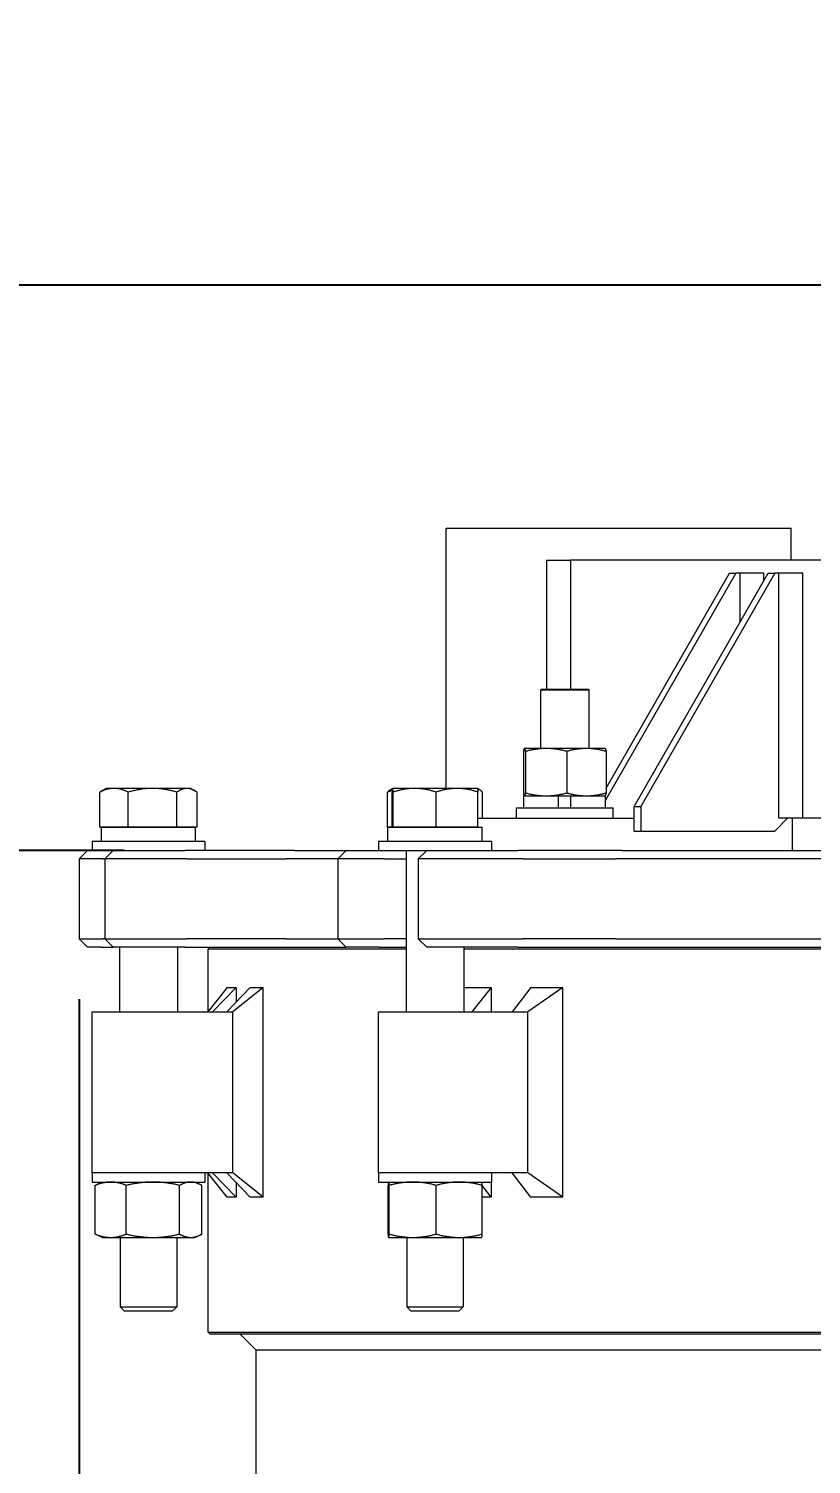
# Model space of a CAD drawing. Header units: inches. Extents: x 19 to 503, y 7 to 322.
# Drawn here: x 70.93 to 83.06, y 131.48 to 153.74 of the extents above; entities that cross this region are included whole.
import ezdxf

# ---------------------------------------------------------------- set-up
doc = ezdxf.new("R2010")
doc.units = ezdxf.units.IN
doc.header["$LTSCALE"] = 15
doc.header["$MEASUREMENT"] = 0
doc.linetypes.add('DASHED_SPACE', pattern=[0.2067, 0.1654, -0.0413])
for name, color, linetype, lineweight in [('Dimension (ANSI)', 7, 'Continuous', 25), ('Sketch Geometry (ANSI)', 7, 'Continuous', 25), ('Symbol (ANSI)', 7, 'Continuous', 25), ('Visible (ANSI)', 7, 'Continuous', 50)]:
    doc.layers.add(name, color=color, linetype=linetype, lineweight=lineweight)
doc.styles.add('MEMCOR Medium', font='arial.ttf')
doc.dimstyles.new('Default (ANSI)', dxfattribs={"dimscale": 15, "dimtxt": 0.15, "dimasz": 0.098425, "dimexe": 0.125, "dimexo": 0.0625, "dimgap": 0.031496, "dimtad": 0, "dimtih": 1, "dimtoh": 1, "dimdec": 4, "dimrnd": 1e-08, "dimzin": 3, "dimdsep": 46, "dimlunit": 5, "dimtxsty": 'MEMCOR Medium', "dimcen": 0.09, "dimdle": 0.393701, "dimclrd": 256, "dimclre": 256, "dimclrt": 256, "dimadec": 0, "dimazin": 1, "dimtfac": 0.8, "dimtofl": 0, "dimtmove": 0, "dimatfit": 3, "dimfxl": 1, "dimfrac": 1, "dimtolj": 1, "dimtzin": 4, "dimlwd": -1, "dimlwe": -1, "dimarcsym": 0})
doc.dimstyles.new('Default (ANSI)$7', dxfattribs={"dimscale": 15, "dimtxt": 0.15, "dimasz": 0.098425, "dimexe": 0.125, "dimexo": 0.0625, "dimgap": 0.031496, "dimtad": 0, "dimtih": 1, "dimtoh": 1, "dimdec": 4, "dimrnd": 1e-08, "dimzin": 3, "dimdsep": 46, "dimlunit": 5, "dimtxsty": 'MEMCOR Medium', "dimcen": 0.09, "dimdle": 0.393701, "dimclrd": 256, "dimclre": 256, "dimclrt": 256, "dimadec": 0, "dimazin": 1, "dimtfac": 0.8, "dimtofl": 0, "dimtmove": 0, "dimatfit": 3, "dimfxl": 1, "dimfrac": 1, "dimtolj": 1, "dimtzin": 4, "dimlwd": -1, "dimlwe": -1, "dimarcsym": 0})
doc.dimstyles.new('Default (ANSI)-01', dxfattribs={"dimscale": 15, "dimtxt": 0.15, "dimasz": 0.098425, "dimexe": 0.125, "dimexo": 0.0625, "dimgap": 0.031496, "dimtad": 0, "dimtih": 1, "dimtoh": 1, "dimdec": 4, "dimrnd": 1e-08, "dimzin": 3, "dimdsep": 46, "dimlunit": 5, "dimtxsty": 'MEMCOR Medium', "dimcen": 0.09, "dimdle": 0.393701, "dimclrd": 256, "dimclre": 256, "dimclrt": 256, "dimadec": 0, "dimazin": 1, "dimtfac": 0.8, "dimtofl": 0, "dimtmove": 0, "dimatfit": 3, "dimfxl": 1, "dimfrac": 1, "dimtolj": 1, "dimtzin": 4, "dimlwd": -1, "dimlwe": -1, "dimarcsym": 0})

# ---------------------------------------------------------------- blocks, each defined once
blk = doc.blocks.new('*D20')
at = {"layer": 'Defpoints', "color": 0, "transparency": 16777216}
for p in [(71.708, 139.624), (118.704, 139.624), (118.704, 129.231)]:
    blk.add_point(p, dxfattribs=at)
at = {"layer": 'Dimension (ANSI)', "transparency": 16777216}
for p, q in [((71.708, 138.687), (71.708, 127.356)), ((118.704, 138.687), (118.704, 127.356)), ((73.184, 129.231), (117.227, 129.231)), ((118.704, 129.231), (120.18, 129.231))]:
    blk.add_line(p, q, dxfattribs=at)
for points in [[(73.184, 129.477), (73.184, 128.985), (71.708, 129.231)], [(117.227, 129.477), (117.227, 128.985), (118.704, 129.231)]]:
    blk.add_solid(points, dxfattribs=at)
at = {"layer": 'Dimension (ANSI)', "transparency": 16777216, "char_height": 2.25, "attachment_point": 5, "style": 'MEMCOR Medium'}
for s, insert in [('\\A1; 47 in', (129.179, 130.829)), ('\\A1;[1193.7 mm]', (129.179, 127.316))]:
    blk.add_mtext(s, dxfattribs=dict(at, insert=insert))
blk = doc.blocks.new('*D21')
at = {"layer": 'Defpoints', "color": 0, "transparency": 16777216}
for p in [(30.794, 149.759), (94.631, 149.759), (74.899, 44.987)]:
    blk.add_point(p, dxfattribs=at)
at = {"layer": 'Dimension (ANSI)', "transparency": 16777216}
for p, q in [((93.693, 149.759), (28.919, 149.759)), ((30.794, 148.283), (30.794, 113.322)), ((30.794, 46.464), (30.794, 104.871)), ((73.962, 44.987), (28.919, 44.987))]:
    blk.add_line(p, q, dxfattribs=at)
for points in [[(30.547, 148.283), (31.04, 148.283), (30.794, 149.759)], [(30.547, 46.464), (31.04, 46.464), (30.794, 44.987)]]:
    blk.add_solid(points, dxfattribs=at)
at = {"layer": 'Dimension (ANSI)', "transparency": 16777216, "char_height": 2.25, "attachment_point": 5, "style": 'MEMCOR Medium'}
for s, insert in [('\\A1; 104{\\H0.8x;\\S3#4;} in', (30.794, 111.408)), ('\\A1;[2661.2 mm]', (30.794, 107.182))]:
    blk.add_mtext(s, dxfattribs=dict(at, insert=insert))
blk = doc.blocks.new('*D22')
at = {"layer": 'Defpoints', "color": 0, "transparency": 16777216}
for p in [(73.347, 140.994), (43.308, 44.987), (74.899, 44.987)]:
    blk.add_point(p, dxfattribs=at)
at = {"layer": 'Dimension (ANSI)', "transparency": 16777216}
for p, q in [((72.409, 140.994), (41.433, 140.994)), ((43.308, 139.518), (43.308, 89.802)), ((43.308, 46.464), (43.308, 82.73)), ((73.962, 44.987), (41.433, 44.987))]:
    blk.add_line(p, q, dxfattribs=at)
for points in [[(43.062, 139.518), (43.554, 139.518), (43.308, 140.994)], [(43.062, 46.464), (43.554, 46.464), (43.308, 44.987)]]:
    blk.add_solid(points, dxfattribs=at)
at = {"layer": 'Dimension (ANSI)', "transparency": 16777216, "char_height": 2.25, "attachment_point": 5, "style": 'MEMCOR Medium'}
for s, insert in [('\\A1; 96 in', (43.308, 87.887)), ('\\A1;[2438.6 mm]', (43.308, 84.352))]:
    blk.add_mtext(s, dxfattribs=dict(at, insert=insert))
blk = doc.blocks.new('*D24')
at = {"layer": 'Defpoints', "color": 0, "transparency": 16777216}
for p in [(46.725, 165.759), (46.725, 149.759), (54.82, 149.759)]:
    blk.add_point(p, dxfattribs=at)
at = {"layer": 'Dimension (ANSI)', "transparency": 16777216}
for p, q in [((54.82, 164.283), (54.82, 161.276)), ((54.82, 151.236), (54.82, 154.243))]:
    blk.add_line(p, q, dxfattribs=at)
for points in [[(54.574, 164.283), (55.066, 164.283), (54.82, 165.759)], [(54.574, 151.236), (55.066, 151.236), (54.82, 149.759)]]:
    blk.add_solid(points, dxfattribs=at)
at = {"layer": 'Dimension (ANSI)', "transparency": 16777216, "insert": (54.82, 157.759), "char_height": 2.25, "attachment_point": 5, "style": 'MEMCOR Medium'}
blk.add_mtext('\\A1;\\fArial|b0|i0;\\H2.2500;16 in [406.4 mm]\\P\\fArial|b0|i0;\\H2.2500; MIN. FOR TANK HEAD REMOVAL', dxfattribs=at)

msp = doc.modelspace()

# ---------------------------------------------------------------- linework, layer by layer
at = {"layer": 'Sketch Geometry (ANSI)', "linetype": 'DASHED_SPACE', "ltscale": 1.147418}
msp.add_line((128.102106, 149.75937), (32.047706, 149.75937), dxfattribs=at)
at = {"layer": 'Visible (ANSI)', "linetype": 'Continuous', "lineweight": 18}
for p, q in [((77.399865, 145.99437), (78.181315, 145.99437)), ((77.399865, 141.957999), (77.399865, 145.99437)), ((78.181315, 145.99437), (81.400933, 145.99437)), ((81.400933, 145.99437), (82.373948, 145.99437)), ((82.373948, 145.99437), (82.736793, 145.99437)), ((82.736793, 145.99437), (82.742329, 145.99437)), ((82.742329, 145.49437), (82.742329, 145.99437)), ((78.950483, 145.49437), (79.323694, 145.49437)), ((78.950483, 145.49437), (78.950483, 143.49437)), ((83.473869, 145.49437), (79.323694, 145.49437)), ((79.323694, 145.49437), (79.323694, 143.49437)), ((81.888172, 145.29437), (79.867939, 141.773177)), ((79.876503, 141.962893), (81.78789, 145.29437)), ((80.312662, 141.67437), (82.389585, 145.29437)), ((82.489867, 145.29437), (80.412945, 141.67437)), ((81.78789, 145.29437), (81.888172, 145.29437)), ((81.954301, 145.29437), (81.888172, 145.29437)), ((82.323127, 145.29437), (81.954301, 145.29437)), ((81.954301, 144.535686), (81.954301, 145.29437)), ((82.323127, 145.178537), (82.323127, 145.29437)), ((82.389585, 145.29437), (82.489867, 145.29437)), ((82.555996, 145.29437), (82.489867, 145.29437)), ((82.924822, 145.29437), (82.555996, 145.29437)), ((82.555996, 141.49437), (82.555996, 145.29437)), ((82.924822, 141.49437), (82.924822, 145.29437)), ((78.872939, 143.49437), (78.860439, 143.48187)), ((79.610439, 143.48187), (78.860439, 143.48187)), ((78.860439, 143.48187), (78.860439, 142.57637)), ((78.872939, 143.49437), (79.597939, 143.49437)), ((79.597939, 143.49437), (79.610439, 143.48187)), ((79.610439, 143.48187), (79.610439, 142.57637)), ((78.594374, 142.531284), (78.594374, 141.887456)), ((78.610439, 142.57637), (78.609765, 142.576056)), ((78.611111, 142.57637), (78.610439, 142.57637)), ((78.948381, 142.57637), (78.611111, 142.57637)), ((78.627848, 142.531284), (78.627848, 141.887456)), ((79.572708, 142.57637), (78.948381, 142.57637)), ((79.268913, 142.531284), (79.268913, 141.887456)), ((79.860439, 142.57637), (79.572708, 142.57637)), ((79.860439, 142.57637), (79.861112, 142.576056)), ((79.876503, 142.531284), (79.876503, 141.887456)), ((72.030515, 141.353999), (72.030515, 141.899407)), ((72.128422, 141.957999), (72.063913, 141.920754)), ((72.250828, 141.957999), (72.128422, 141.957999)), ((72.848095, 141.957999), (72.250828, 141.957999)), ((72.471141, 141.353999), (72.471141, 141.899407)), ((73.381689, 141.957999), (72.848095, 141.957999)), ((73.225048, 141.353999), (73.225048, 141.899407)), ((73.440422, 141.957999), (73.381689, 141.957999)), ((73.440422, 141.957999), (73.504932, 141.920754)), ((73.538329, 141.353999), (73.538329, 141.899407)), ((76.49073, 141.353999), (76.49073, 141.899407)), ((76.569094, 141.957904), (76.543303, 141.943013)), ((76.560935, 141.353999), (76.560935, 141.899407)), ((76.569259, 141.957999), (76.569094, 141.957904)), ((76.569424, 141.957999), (76.569259, 141.957999)), ((76.910074, 141.957999), (76.569424, 141.957999)), ((76.577912, 141.353999), (76.577912, 141.899407)), ((77.56591, 141.957999), (76.910074, 141.957999)), ((77.242236, 141.353999), (77.242236, 141.899407)), ((77.881259, 141.957999), (77.56591, 141.957999)), ((77.881259, 141.957999), (77.881424, 141.957904)), ((77.881424, 141.957904), (77.907215, 141.943013)), ((77.889583, 141.353999), (77.889583, 141.899407)), ((77.959787, 141.49437), (77.959787, 141.899407)), ((78.602939, 141.84237), (79.141439, 141.84237)), ((78.602939, 141.65437), (78.602939, 141.84237)), ((78.610439, 141.84237), (78.609765, 141.842684)), ((79.141439, 141.84237), (79.329439, 141.84237)), ((79.141439, 141.65437), (79.141439, 141.84237)), ((79.329439, 141.65437), (79.329439, 141.84237)), ((79.329439, 141.84237), (79.867939, 141.84237)), ((79.860439, 141.84237), (79.861112, 141.842684)), ((79.867939, 141.65437), (79.867939, 141.84237)), ((78.485439, 141.65437), (79.985439, 141.65437)), ((78.485439, 141.49437), (78.485439, 141.65437)), ((79.985439, 141.49437), (79.985439, 141.65437)), ((80.312662, 141.67437), (80.412945, 141.67437)), ((80.312662, 141.29437), (80.312662, 141.67437)), ((80.412945, 141.67437), (80.412945, 141.29437)), ((72.250828, 141.353999), (72.030515, 141.353999)), ((72.054922, 141.353995), (73.513922, 141.353995)), ((72.054922, 141.134995), (72.054922, 141.353995)), ((72.128422, 141.353999), (72.128422, 141.353995)), ((72.471141, 141.353999), (72.250828, 141.353999)), ((72.848095, 141.353999), (72.471141, 141.353999)), ((73.225048, 141.353999), (72.848095, 141.353999)), ((73.381689, 141.353999), (73.225048, 141.353999)), ((73.538329, 141.353999), (73.381689, 141.353999)), ((73.440422, 141.353999), (73.440422, 141.353995)), ((73.513922, 141.134995), (73.513922, 141.353995)), ((76.560935, 141.353999), (76.49073, 141.353999)), ((76.495759, 141.353995), (77.954759, 141.353995)), ((76.495759, 141.134995), (76.495759, 141.353995)), ((76.569424, 141.353999), (76.560935, 141.353999)), ((76.569259, 141.353999), (76.569259, 141.353995)), ((76.577912, 141.353999), (76.569424, 141.353999)), ((76.910074, 141.353999), (76.577912, 141.353999)), ((77.242236, 141.353999), (76.910074, 141.353999)), ((77.56591, 141.353999), (77.242236, 141.353999)), ((77.889583, 141.353999), (77.56591, 141.353999)), ((77.881259, 141.353999), (77.881259, 141.353995)), ((77.889583, 141.49437), (78.069329, 141.49437)), ((77.954759, 141.134995), (77.954759, 141.353995)), ((78.069329, 141.49437), (78.659451, 141.49437)), ((78.659451, 141.49437), (80.312662, 141.49437)), ((82.489867, 141.29437), (82.685803, 141.49437)), ((82.759165, 141.49437), (82.555996, 141.49437)), ((83.862272, 141.49437), (82.759165, 141.49437)), ((82.759165, 141.49437), (82.759165, 140.99437)), ((73.659422, 141.134995), (71.909422, 141.134995)), ((71.909422, 141.134995), (71.909422, 140.99437)), ((73.659422, 141.134995), (73.659422, 140.99437)), ((78.100259, 141.134995), (76.350259, 141.134995)), ((76.350259, 141.134995), (76.350259, 140.99437)), ((78.100259, 141.134995), (78.100259, 140.99437)), ((80.312662, 141.29437), (80.412945, 141.29437)), ((80.412945, 141.29437), (82.489867, 141.29437)), ((71.838041, 140.99437), (71.708041, 140.86437)), ((71.838041, 140.99437), (71.8522, 140.99437)), ((71.8522, 140.99437), (71.904982, 140.99437)), ((71.904982, 140.99437), (71.909422, 140.99437)), ((71.909422, 140.99437), (72.236544, 140.99437)), ((72.236544, 140.99437), (72.106544, 140.86437)), ((72.236544, 140.99437), (72.240459, 140.99437)), ((72.240459, 140.99437), (72.314172, 140.99437)), ((72.314172, 140.99437), (73.346676, 140.99437)), ((74.312473, 140.99437), (73.346676, 140.99437)), ((75.046957, 140.99437), (74.312473, 140.99437)), ((75.046957, 140.99437), (75.848964, 140.99437)), ((75.848964, 140.99437), (75.718964, 140.86437)), ((75.848964, 140.99437), (76.015703, 140.99437)), ((76.015703, 140.99437), (76.184525, 140.99437)), ((76.184525, 140.99437), (76.350259, 140.99437)), ((76.350259, 140.99437), (77.095908, 140.99437)), ((76.777759, 140.99437), (76.777759, 138.49437)), ((77.095908, 140.99437), (76.965908, 140.86437)), ((77.095908, 140.99437), (77.124511, 140.99437)), ((77.124511, 140.99437), (77.310119, 140.99437)), ((77.310119, 140.99437), (78.50838, 140.99437)), ((79.282888, 140.99437), (78.50838, 140.99437)), ((80.120414, 140.99437), (79.282888, 140.99437)), ((80.120414, 140.99437), (83.521439, 140.99437)), ((71.724316, 140.86437), (71.708041, 140.86437)), ((71.708041, 140.86437), (71.708041, 139.62437)), ((71.777387, 140.86437), (71.724316, 140.86437)), ((72.078393, 140.86437), (71.777387, 140.86437)), ((72.078393, 140.86437), (72.106544, 140.86437)), ((72.114701, 140.86437), (72.106544, 140.86437)), ((72.106544, 140.86437), (72.106544, 139.62437)), ((72.188817, 140.86437), (72.114701, 140.86437)), ((73.375604, 140.86437), (72.188817, 140.86437)), ((73.375604, 140.86437), (74.341401, 140.86437)), ((74.341401, 140.86437), (74.924324, 140.86437)), ((75.718964, 140.86437), (74.924324, 140.86437)), ((75.910618, 140.86437), (75.718964, 140.86437)), ((75.718964, 140.86437), (75.718964, 139.62437)), ((76.080365, 140.86437), (75.910618, 140.86437)), ((76.436546, 140.86437), (76.080365, 140.86437)), ((76.436546, 140.86437), (76.777759, 140.86437)), ((77.025498, 140.86437), (76.965908, 140.86437)), ((76.965908, 140.86437), (76.965908, 139.62437)), ((77.212122, 140.86437), (77.025498, 140.86437)), ((78.589433, 140.86437), (77.212122, 140.86437)), ((78.589433, 140.86437), (79.363942, 140.86437)), ((79.363942, 140.86437), (80.028645, 140.86437)), ((83.391439, 140.86437), (80.028645, 140.86437)), ((71.708041, 139.62437), (71.724316, 139.62437)), ((71.838041, 139.49437), (71.708041, 139.62437)), ((71.724316, 139.62437), (71.777387, 139.62437)), ((71.777387, 139.62437), (72.078393, 139.62437)), ((72.106544, 139.62437), (72.078393, 139.62437)), ((72.106544, 139.62437), (72.114701, 139.62437)), ((72.236544, 139.49437), (72.106544, 139.62437)), ((72.114701, 139.62437), (72.188817, 139.62437)), ((72.188817, 139.62437), (73.375604, 139.62437)), ((74.341401, 139.62437), (73.375604, 139.62437)), ((74.924324, 139.62437), (74.341401, 139.62437)), ((74.924324, 139.62437), (75.718964, 139.62437)), ((75.718964, 139.62437), (75.910618, 139.62437)), ((75.848964, 139.49437), (75.718964, 139.62437)), ((75.910618, 139.62437), (76.080365, 139.62437)), ((76.080365, 139.62437), (76.436546, 139.62437)), ((76.777759, 139.62437), (76.436546, 139.62437)), ((76.965908, 139.62437), (77.025498, 139.62437)), ((77.095908, 139.49437), (76.965908, 139.62437)), ((77.025498, 139.62437), (77.212122, 139.62437)), ((77.212122, 139.62437), (78.589433, 139.62437)), ((79.363942, 139.62437), (78.589433, 139.62437)), ((80.028645, 139.62437), (79.363942, 139.62437)), ((80.028645, 139.62437), (83.391439, 139.62437)), ((71.8522, 139.49437), (71.838041, 139.49437)), ((71.904982, 139.49437), (71.8522, 139.49437)), ((72.049465, 139.49437), (71.904982, 139.49437)), ((72.049465, 139.49437), (72.236544, 139.49437)), ((72.240459, 139.49437), (72.236544, 139.49437)), ((72.314172, 139.49437), (72.240459, 139.49437)), ((73.346676, 139.49437), (72.314172, 139.49437)), ((72.336922, 139.49437), (72.336922, 138.49437)), ((73.231922, 139.49437), (73.231922, 138.49437)), ((73.346676, 139.49437), (74.312473, 139.49437)), ((73.738249, 139.49437), (73.706999, 139.46312)), ((76.777759, 139.46312), (73.706999, 139.46312)), ((73.706999, 138.499421), (73.706999, 139.46312)), ((74.312473, 139.49437), (74.846918, 139.49437)), ((74.846918, 139.49437), (75.848964, 139.49437)), ((76.015703, 139.49437), (75.848964, 139.49437)), ((76.184525, 139.49437), (76.015703, 139.49437)), ((76.355492, 139.49437), (76.184525, 139.49437)), ((76.355492, 139.49437), (76.777759, 139.49437)), ((77.124511, 139.49437), (77.095908, 139.49437)), ((77.310119, 139.49437), (77.124511, 139.49437)), ((78.50838, 139.49437), (77.310119, 139.49437)), ((77.672759, 139.49437), (77.672759, 138.49437)), ((84.77987, 139.46312), (77.672759, 139.46312)), ((78.50838, 139.49437), (79.282888, 139.49437)), ((79.282888, 139.49437), (79.817696, 139.49437)), ((79.817696, 139.49437), (83.521439, 139.49437)), ((74.003361, 138.869162), (73.70295, 138.49437)), ((74.142142, 138.869162), (73.774899, 138.49437)), ((74.36085, 138.869162), (73.99742, 138.49437)), ((74.003361, 138.869162), (74.142142, 138.869162)), ((74.559571, 138.869162), (74.092362, 138.49437)), ((74.142142, 138.869162), (74.142142, 138.643617)), ((74.36085, 138.869162), (74.559571, 138.869162)), ((74.559571, 135.619578), (74.559571, 138.869162)), ((77.672759, 138.869162), (78.095358, 138.869162)), ((78.095358, 138.869162), (77.797038, 138.49437)), ((78.095358, 138.869162), (78.095358, 138.49437)), ((78.708164, 138.869162), (78.420528, 138.49437)), ((79.205027, 138.869162), (78.663557, 138.49437)), ((78.708164, 138.869162), (79.205027, 138.869162)), ((79.205027, 135.619578), (79.205027, 138.869162)), ((71.909422, 138.49437), (72.979128, 138.49437)), ((71.909422, 135.99437), (71.909422, 138.49437)), ((72.979128, 138.49437), (74.092362, 138.49437)), ((74.092362, 135.99437), (74.092362, 138.49437)), ((76.350259, 138.49437), (77.770812, 138.49437)), ((76.350259, 135.99437), (76.350259, 138.49437)), ((77.770812, 138.49437), (78.663557, 138.49437)), ((78.663557, 135.99437), (78.663557, 138.49437)), ((72.979128, 135.99437), (71.909422, 135.99437)), ((72.979128, 135.99437), (71.909422, 135.99437)), ((71.909422, 135.99437), (71.909422, 135.853745)), ((71.909422, 135.853745), (73.659422, 135.853745)), ((71.958113, 135.046612), (71.958113, 135.801878)), ((72.065422, 135.853745), (71.994718, 135.820775)), ((72.441055, 135.046612), (72.441055, 135.801878)), ((74.092362, 135.99437), (72.979128, 135.99437)), ((73.267365, 135.046612), (73.267365, 135.801878)), ((73.503422, 135.853745), (73.574127, 135.820775)), ((73.610732, 135.046612), (73.610732, 135.801878)), ((73.659422, 135.99437), (73.659422, 135.853745)), ((74.003361, 135.619578), (73.70295, 135.99437)), ((73.706999, 133.52562), (73.706999, 135.989319)), ((74.142142, 135.619578), (73.774899, 135.99437)), ((74.36085, 135.619578), (73.99742, 135.99437)), ((74.559571, 135.619578), (74.092362, 135.99437)), ((74.142142, 135.845123), (74.142142, 135.619578)), ((77.770812, 135.99437), (76.350259, 135.99437)), ((77.770812, 135.99437), (76.350259, 135.99437)), ((76.350259, 135.99437), (76.350259, 135.853745)), ((76.350259, 135.853745), (78.100259, 135.853745)), ((76.497135, 135.046612), (76.497135, 135.801878)), ((76.506259, 135.853745), (76.506078, 135.853661)), ((76.515743, 135.046612), (76.515743, 135.801878)), ((77.243867, 135.046612), (77.243867, 135.801878)), ((78.663557, 135.99437), (77.770812, 135.99437)), ((77.944259, 135.853745), (77.944439, 135.853661)), ((77.953382, 135.046612), (77.953382, 135.801878)), ((78.095358, 135.619578), (77.953382, 135.797948)), ((78.095358, 135.853745), (78.095358, 135.619578)), ((78.100259, 135.99437), (78.100259, 135.853745)), ((78.708164, 135.619578), (78.420528, 135.99437)), ((79.205027, 135.619578), (78.663557, 135.99437)), ((74.142142, 135.619578), (74.003361, 135.619578)), ((74.559571, 135.619578), (74.36085, 135.619578)), ((78.095358, 135.619578), (77.953382, 135.619578)), ((79.205027, 135.619578), (78.708164, 135.619578)), ((72.065422, 134.994745), (71.994718, 135.027715)), ((72.065422, 134.994745), (72.199584, 134.994745)), ((72.199584, 134.994745), (72.85421, 134.994745)), ((72.346922, 134.994745), (72.346922, 133.92011)), ((72.85421, 134.994745), (73.439048, 134.994745)), ((73.221922, 134.994745), (73.221922, 133.92011)), ((73.439048, 134.994745), (73.503422, 134.994745)), ((73.503422, 134.994745), (73.574127, 135.027715)), ((76.506259, 134.994745), (76.506078, 134.994829)), ((76.506259, 134.994745), (76.506439, 134.994745)), ((76.506439, 134.994745), (76.879805, 134.994745)), ((76.787759, 134.994745), (76.787759, 133.92011)), ((76.879805, 134.994745), (77.598625, 134.994745)), ((77.598625, 134.994745), (77.944259, 134.994745)), ((77.662759, 134.994745), (77.662759, 133.92011)), ((77.944259, 134.994745), (77.944439, 134.994829)), ((72.346922, 133.92011), (73.221922, 133.92011)), ((72.415083, 133.853995), (72.346922, 133.92011)), ((73.153761, 133.853995), (72.415083, 133.853995)), ((73.153761, 133.853995), (73.221922, 133.92011)), ((76.787759, 133.92011), (77.662759, 133.92011)), ((76.85592, 133.853995), (76.787759, 133.92011)), ((77.594598, 133.853995), (76.85592, 133.853995)), ((77.594598, 133.853995), (77.662759, 133.92011)), ((73.706999, 133.52562), (116.70467, 133.52562)), ((73.738249, 133.49437), (73.706999, 133.52562)), ((116.673385, 133.49437), (73.738249, 133.49437)), ((74.455377, 133.24437), (74.205377, 133.49437)), ((74.455377, 125.74437), (74.455377, 133.24437)), ((115.952524, 133.24437), (74.455377, 133.24437))]:
    msp.add_line(p, q, dxfattribs=at)
for points, weights in [([(78.611111, 142.57637), (78.603344, 142.57637), (78.594374, 142.531284)], [1, 1.0379548493, 1]), ([(78.627848, 142.531284), (78.618879, 142.57637), (78.611111, 142.57637)], [1, 1.0379548493, 1]), ([(78.948381, 142.57637), (78.799621, 142.57637), (78.627848, 142.531284)], [1, 1.0379548493, 1]), ([(79.268913, 142.531284), (79.09714, 142.57637), (78.948381, 142.57637)], [1, 1.0379548493, 1]), ([(79.572708, 142.57637), (79.431716, 142.57637), (79.268913, 142.531284)], [1, 1.0379548493, 1]), ([(79.876503, 142.531284), (79.7137, 142.57637), (79.572708, 142.57637)], [1, 1.0379548493, 1]), ([(79.861112, 142.576056), (79.868259, 142.572723), (79.876503, 142.531284)], [1.00582165818, 1.03477813878, 1]), ([(72.250828, 141.957999), (72.148581, 141.957999), (72.030515, 141.899407)], [1, 1.0379548493, 1]), ([(72.030515, 141.899407), (72.047632, 141.911355), (72.063913, 141.920754)], [1, 1.00751227663, 1.01205079359]), ([(72.471141, 141.899407), (72.353076, 141.957999), (72.250828, 141.957999)], [1, 1.0379548493, 1]), ([(72.848095, 141.957999), (72.67315, 141.957999), (72.471141, 141.899407)], [1, 1.0379548493, 1]), ([(73.225048, 141.899407), (73.02304, 141.957999), (72.848095, 141.957999)], [1, 1.0379548493, 1]), ([(73.381689, 141.957999), (73.308992, 141.957999), (73.225048, 141.899407)], [1, 1.0379548493, 1]), ([(73.538329, 141.899407), (73.454386, 141.957999), (73.381689, 141.957999)], [1, 1.0379548493, 1]), ([(76.49073, 141.899407), (76.518396, 141.928633), (76.543303, 141.943013)], [1, 1.01857870744, 1.01896904757]), ([(76.563269, 141.926159), (76.528144, 141.914916), (76.49073, 141.899407)], [1.01451336305, 1.00977327381, 1]), ([(76.569424, 141.957999), (76.565484, 141.957999), (76.560935, 141.899407)], [1, 1.0379548493, 1]), ([(76.577912, 141.899407), (76.573363, 141.957999), (76.569424, 141.957999)], [1, 1.0379548493, 1]), ([(76.910074, 141.957999), (76.755917, 141.957999), (76.577912, 141.899407)], [1, 1.0379548493, 1]), ([(77.242236, 141.899407), (77.064231, 141.957999), (76.910074, 141.957999)], [1, 1.0379548493, 1]), ([(77.56591, 141.957999), (77.415692, 141.957999), (77.242236, 141.899407)], [1, 1.0379548493, 1]), ([(77.889583, 141.899407), (77.716127, 141.957999), (77.56591, 141.957999)], [1, 1.0379548493, 1]), ([(77.881424, 141.957904), (77.885211, 141.955717), (77.889583, 141.899407)], [1.00294012821, 1.0364229566, 1]), ([(77.959787, 141.899407), (77.919017, 141.942477), (77.88331, 141.953721)], [1, 1.02762218419, 1.0150394895]), ([(78.594374, 141.887456), (78.603344, 141.84237), (78.611111, 141.84237)], [1, 1.0379548493, 1]), ([(78.611111, 141.84237), (78.618879, 141.84237), (78.627848, 141.887456)], [1, 1.0379548493, 1]), ([(78.627848, 141.887456), (78.799621, 141.84237), (78.948381, 141.84237)], [1, 1.0379548493, 1]), ([(78.948381, 141.84237), (79.09714, 141.84237), (79.268913, 141.887456)], [1, 1.0379548493, 1]), ([(79.268913, 141.887456), (79.431716, 141.84237), (79.572708, 141.84237)], [1, 1.0379548493, 1]), ([(79.572708, 141.84237), (79.7137, 141.84237), (79.876503, 141.887456)], [1, 1.0379548493, 1]), ([(79.876503, 141.887456), (79.868259, 141.846017), (79.861112, 141.842684)], [1, 1.03477813878, 1.00582165818]), ([(72.199584, 135.853745), (72.087517, 135.853745), (71.958113, 135.801878)], [1, 1.0379548493, 1]), ([(71.958113, 135.801878), (71.976873, 135.812454), (71.994718, 135.820775)], [1, 1.00751227663, 1.01205079359]), ([(72.441055, 135.801878), (72.311651, 135.853745), (72.199584, 135.853745)], [1, 1.0379548493, 1]), ([(72.85421, 135.853745), (72.662464, 135.853745), (72.441055, 135.801878)], [1, 1.0379548493, 1]), ([(73.267365, 135.801878), (73.045956, 135.853745), (72.85421, 135.853745)], [1, 1.0379548493, 1]), ([(73.439048, 135.853745), (73.35937, 135.853745), (73.267365, 135.801878)], [1, 1.0379548493, 1]), ([(73.610732, 135.801878), (73.518727, 135.853745), (73.439048, 135.853745)], [1, 1.0379548493, 1]), ([(76.506439, 135.853745), (76.502121, 135.853745), (76.497135, 135.801878)], [1, 1.0379548493, 1]), ([(76.515743, 135.801878), (76.510757, 135.853745), (76.506439, 135.853745)], [1, 1.0379548493, 1]), ([(76.879805, 135.853745), (76.710844, 135.853745), (76.515743, 135.801878)], [1, 1.0379548493, 1]), ([(77.243867, 135.801878), (77.048767, 135.853745), (76.879805, 135.853745)], [1, 1.0379548493, 1]), ([(77.598625, 135.853745), (77.433981, 135.853745), (77.243867, 135.801878)], [1, 1.0379548493, 1]), ([(77.953382, 135.801878), (77.763268, 135.853745), (77.598625, 135.853745)], [1, 1.0379548493, 1]), ([(77.944439, 135.853661), (77.94859, 135.851725), (77.953382, 135.801878)], [1.00294012821, 1.0364229566, 1]), ([(71.994718, 135.027715), (71.976873, 135.036036), (71.958113, 135.046612)], [1.01205079359, 1.00751227663, 1]), ([(71.958113, 135.046612), (72.087517, 134.994745), (72.199584, 134.994745)], [1, 1.0379548493, 1]), ([(72.199584, 134.994745), (72.311651, 134.994745), (72.441055, 135.046612)], [1, 1.0379548493, 1]), ([(72.441055, 135.046612), (72.662464, 134.994745), (72.85421, 134.994745)], [1, 1.0379548493, 1]), ([(72.85421, 134.994745), (73.045956, 134.994745), (73.267365, 135.046612)], [1, 1.0379548493, 1]), ([(73.267365, 135.046612), (73.35937, 134.994745), (73.439048, 134.994745)], [1, 1.0379548493, 1]), ([(73.439048, 134.994745), (73.518727, 134.994745), (73.610732, 135.046612)], [1, 1.0379548493, 1]), ([(76.497135, 135.046612), (76.502121, 134.994745), (76.506439, 134.994745)], [1, 1.0379548493, 1]), ([(76.506439, 134.994745), (76.510757, 134.994745), (76.515743, 135.046612)], [1, 1.0379548493, 1]), ([(76.515743, 135.046612), (76.710844, 134.994745), (76.879805, 134.994745)], [1, 1.0379548493, 1]), ([(76.879805, 134.994745), (77.048767, 134.994745), (77.243867, 135.046612)], [1, 1.0379548493, 1]), ([(77.243867, 135.046612), (77.433981, 134.994745), (77.598625, 134.994745)], [1, 1.0379548493, 1]), ([(77.598625, 134.994745), (77.763268, 134.994745), (77.953382, 135.046612)], [1, 1.0379548493, 1]), ([(77.953382, 135.046612), (77.94859, 134.996765), (77.944439, 134.994829)], [1, 1.0364229566, 1.00294012821])]:
    msp.add_rational_spline(points, weights, degree=2, dxfattribs=at)

# ---------------------------------------------------------------- dimensions: what is measured, and where the dimension line sits
at = {"layer": 'Dimension (ANSI)'}
for base, p1, p2, angle, text, dimstyle, override, picture, middle in [((54.82006, 149.75937), (46.725283, 165.75937), (46.725283, 149.75937), 270, '\\fArial|b0|i0;\\H2.2500;<> in [406.4 mm]\\P\\fArial|b0|i0;\\H2.2500; MIN. FOR TANK HEAD REMOVAL', 'Default (ANSI)-01', {"dimgap": 0.031496, "dimdec": 4, "dimpost": '', "dimse1": 1, "dimse2": 1, "dimtol": 0, "dimlim": 0, "dimtp": 0, "dimtm": 0, "dimtdec": 2, "dimatfit": 1}, '*D24', (54.82006, 157.75937)), ((30.793558, 149.75937), (74.899354, 44.98737), (94.630839, 149.75937), 90, ' <> in\\X[2661.2 mm]', 'Default (ANSI)', {"dimgap": 0.031496, "dimdec": 4, "dimpost": '', "dimtol": 0, "dimlim": 0, "dimtp": 0, "dimtm": 0, "dimtdec": 2, "dimatfit": 1}, '*D21', (30.793558, 109.096806)), ((43.307817, 44.98737), (73.346676, 140.99437), (74.899354, 44.98737), 90, ' <> in\\X[2438.6 mm]', 'Default (ANSI)', {"dimgap": 0.031496, "dimdec": 4, "dimpost": '', "dimtol": 0, "dimlim": 0, "dimtp": 0, "dimtm": 0, "dimtdec": 2, "dimatfit": 1}, '*D22', (43.307817, 86.266071)), ((118.703636, 129.230669), (71.708041, 139.62437), (118.703636, 139.62437), 180, ' <> in\\X[1193.7 mm]', 'Default (ANSI)', {"dimgap": 0.031496, "dimtih": 0, "dimtoh": 0, "dimdec": 4, "dimpost": '', "dimtol": 0, "dimlim": 0, "dimtp": 0, "dimtm": 0, "dimtdec": 2, "dimatfit": 2}, '*D20', (129.178973, 129.230669))]:
    dim = msp.add_linear_dim(base=base, p1=p1, p2=p2, angle=angle, text=text, dimstyle=dimstyle, override=override, dxfattribs=at)
    dim.commit()
    dim.dimension.update_dxf_attribs({"geometry": picture, "text_midpoint": middle, "dimtype": 160})

# ---------------------------------------------------------------- leaders
at = {"layer": 'Symbol (ANSI)', "annotation_type": 0, "has_hookline": 1, "hookline_direction": 1, "text_width": 70.153652}
msp.add_leader([(108.665839, 150.979706), (101.20428, 174.752589), (99.727902, 174.752589)], dimstyle='Default (ANSI)$7', override={"dimasz": 0.098425, "dimtad": 0, "dimldrblk": 'Dot'}, dxfattribs=at)

doc.saveas('drawing.dxf')
